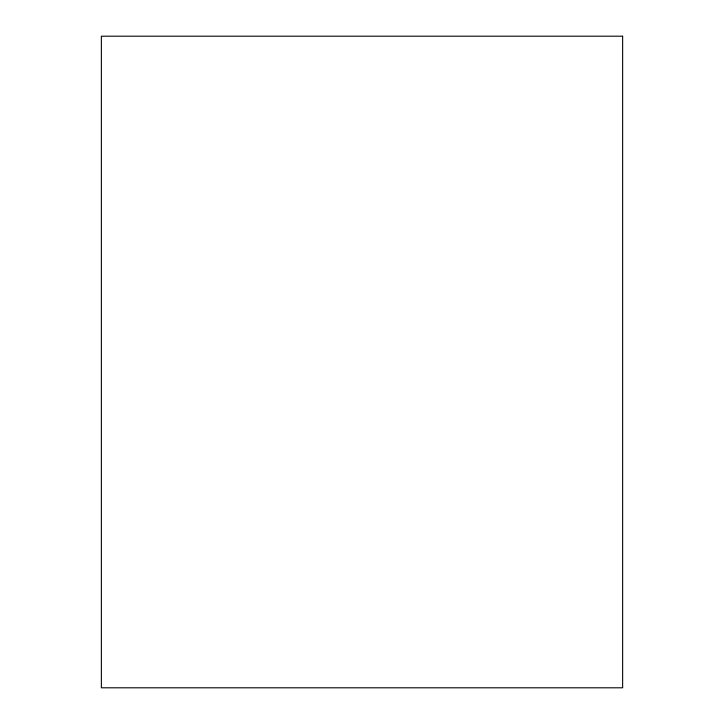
<?xml version="1.0" encoding="UTF-8"?>
<svg xmlns="http://www.w3.org/2000/svg" width="724" height="724" viewBox="0 0 724 724"><rect width="100%" height="100%" fill="white"/><g stroke="black" fill="none" stroke-linecap="round" stroke-linejoin="round"><path stroke-width="1.09" d="M622.64 36.2L101.36 36.2L101.36 687.8L622.64 687.8L622.64 36.2"/></g></svg>
